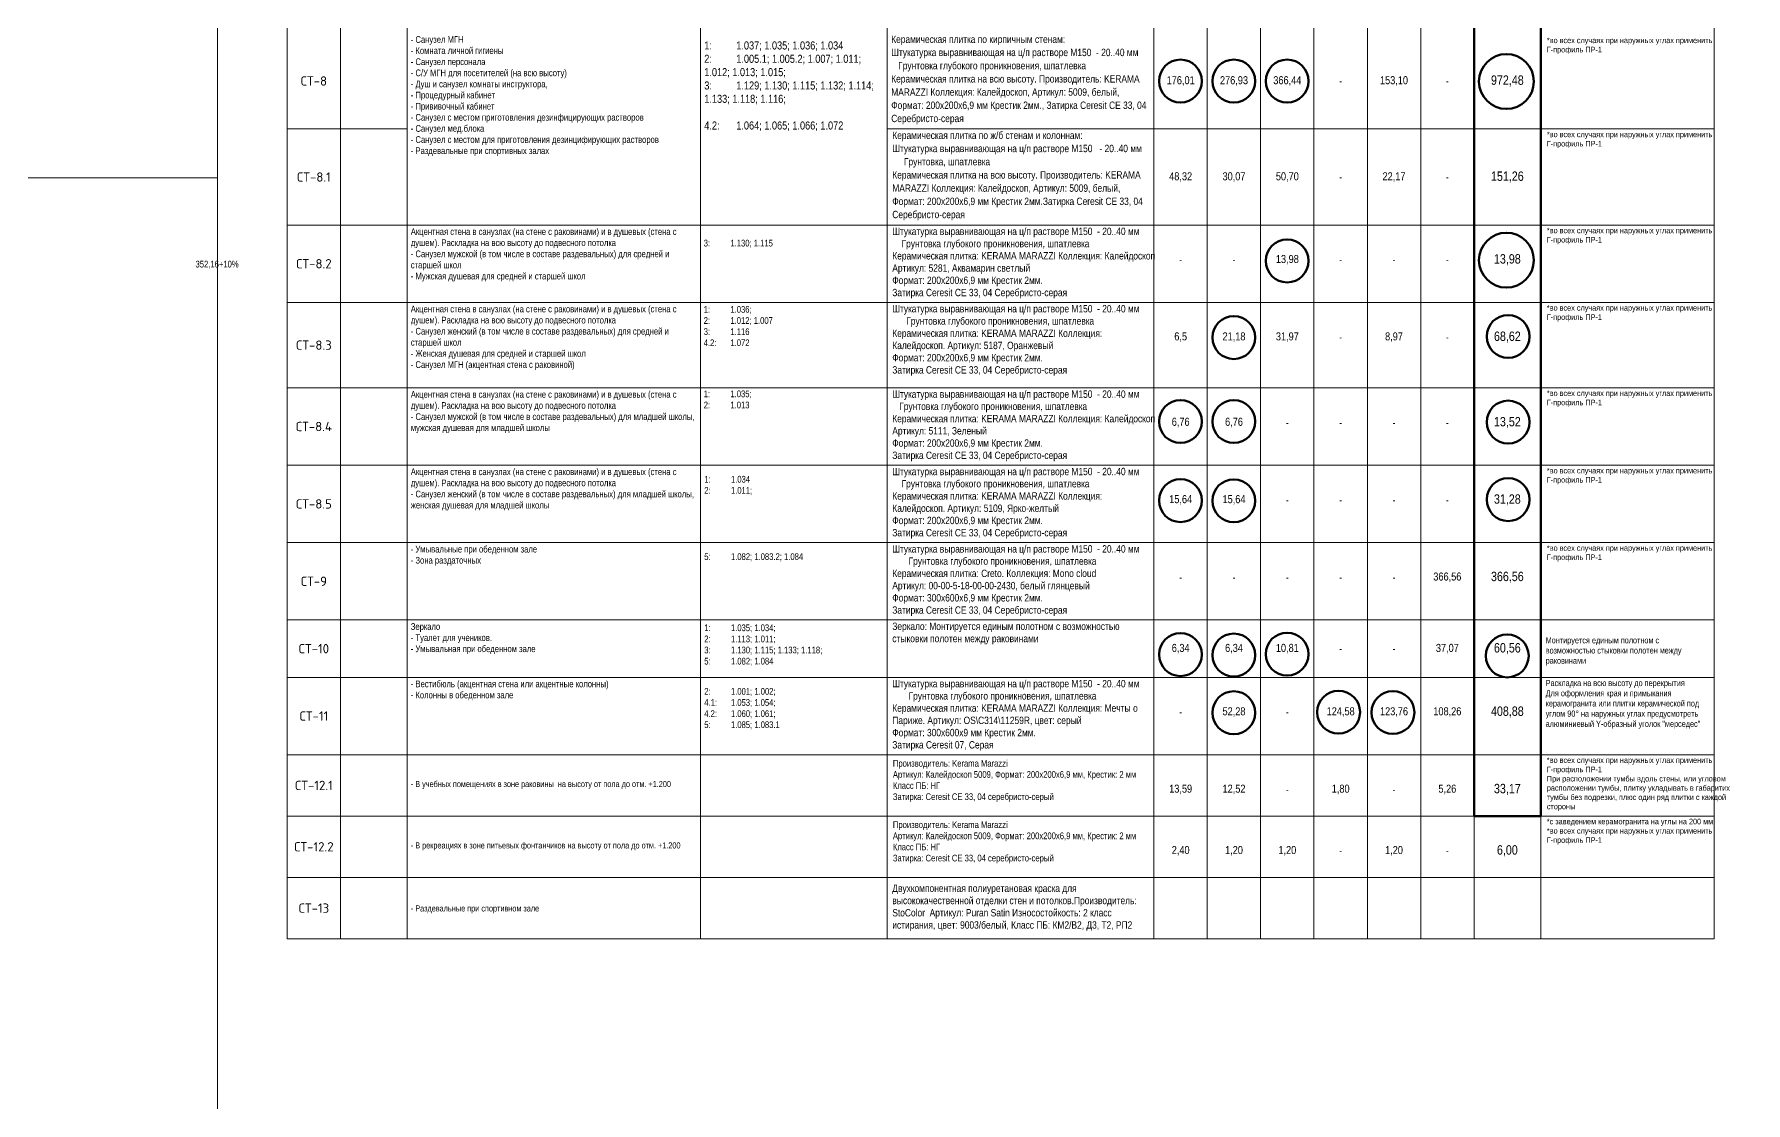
# Model space of a CAD drawing. Header units: millimetres. Extents: x -328335 to 1460319, y -208171 to 164069.
# Drawn here: x -139084 to -74905, y -140977 to -100933 of the extents above; entities that cross this region are included whole.
import ezdxf

# ---------------------------------------------------------------- set-up
doc = ezdxf.new("R2010")
doc.units = ezdxf.units.MM
doc.header["$LTSCALE"] = 0.5
doc.layers.get('Defpoints').update_dxf_attribs({"color": 140})
for name, color, linetype, lineweight in [('АИ_Стены_марка', 7, 'Continuous', 9), ('АИ_Таблица', 7, 'Continuous', 13), ('АИ_Текст', 7, 'Continuous', 13)]:
    doc.layers.add(name, color=color, linetype=linetype, lineweight=lineweight)
doc.layers.add('АР_Делит', color=120, linetype='Continuous', lineweight=0, plot=False)
doc.layers.add('ИЗМ_23.04.25', color=230, linetype='Continuous', plot=False)
doc.styles.add('Isocpeur3', font='isocpeur.ttf')
doc.styles.add('style1', font='ARIALN.TTF')

msp = doc.modelspace()

# ---------------------------------------------------------------- linework, layer by layer
at = {"layer": 'Defpoints', "lineweight": 90}
msp.add_lwpolyline([(-85095.701, -71984.15), (-82595.701, -71984.15), (-82595.701, -130234.15), (-85095.701, -130234.15)], close=True, dxfattribs=at)
at = {"layer": 'АИ_Таблица'}
for p, q in [((-97095.701, -69384.15), (-97095.701, -134834.15)), ((-82595.701, -69384.15), (-82595.701, -134834.15)), ((-127595.701, -70684.15), (-127595.701, -134834.15)), ((-125095.701, -70684.15), (-125095.701, -134834.15)), ((-114095.701, -70684.15), (-114095.701, -134834.15)), ((-107095.701, -70684.15), (-107095.701, -134834.15)), ((-95095.701, -70684.15), (-95095.701, -134834.15)), ((-93095.701, -70684.15), (-93095.701, -134834.15)), ((-91095.701, -70684.15), (-91095.701, -134834.15)), ((-89095.701, -70684.15), (-89095.701, -134834.15)), ((-87095.701, -70684.15), (-87095.701, -134834.15)), ((-85095.701, -70684.15), (-85095.701, -134834.15)), ((-129595.701, -104484.15), (-125095.701, -104484.15)), ((-107095.701, -104484.15), (-76095.701, -104484.15)), ((-129595.701, -108084.15), (-76095.701, -108084.15)), ((-129595.701, -110984.15), (-76095.701, -110984.15)), ((-129595.701, -114184.15), (-76095.701, -114184.15)), ((-129595.701, -117084.15), (-76095.701, -117084.15)), ((-129595.701, -119984.15), (-76095.701, -119984.15)), ((-129595.701, -122884.15), (-76095.701, -122884.15)), ((-129595.701, -125034.15), (-76095.701, -125034.15)), ((-129595.701, -127934.15), (-76095.701, -127934.15)), ((-129595.701, -130234.15), (-76095.701, -130234.15)), ((-129595.701, -132534.15), (-76095.701, -132534.15)), ((-129595.701, -134834.15), (-76095.701, -134834.15))]:
    msp.add_line(p, q, dxfattribs=at)
at = {"layer": 'АИ_Таблица', "lineweight": 20}
msp.add_lwpolyline([(-129595.701, -69384.15), (-76095.701, -69384.15), (-76095.701, -134834.15), (-129595.701, -134834.15)], close=True, dxfattribs=at)
at = {"layer": 'АР_Делит'}
msp.add_lwpolyline([(-132213.713, -64293.844), (-257380.551, -64293.844), (-257380.551, -205994.742), (-132213.713, -205994.742)], close=True, dxfattribs=at)
at = {"layer": 'АР_Делит', "lineweight": 0}
msp.add_lwpolyline([(-132213.713, -64293.844), (228906.764, -64293.844), (228906.764, -205994.742), (-132213.713, -205994.742)], close=True, dxfattribs=at)
at = {"layer": 'АР_Делит'}
msp.add_lwpolyline([(-132213.713, -106311.28), (-198927.466, -106311.28), (-198927.466, -187525.711)], dxfattribs=at)
at = {"layer": 'ИЗМ_23.04.25', "lineweight": 50, "transparency": 33554653}
for centre, radius in [((-96102.413, -102687.434), 803.909), ((-94102.413, -102687.434), 803.909), ((-92102.413, -102687.434), 803.909), ((-83880.55, -102705.272), 1028.566), ((-83880.55, -109401.276), 1028.566), ((-92102.413, -109428.082), 803.909), ((-94102.413, -112300.322), 803.909), ((-83815.473, -112259.604), 803.909), ((-96102.413, -115446.731), 803.909), ((-94102.413, -115446.731), 803.909), ((-83815.473, -115468.55), 803.909), ((-96102.413, -118409.286), 803.909), ((-94102.413, -118418.223), 803.909), ((-83815.473, -118374.473), 803.909), ((-96102.413, -124182.185), 803.909), ((-94102.413, -124200.114), 803.909), ((-92102.413, -124164.256), 803.909), ((-83849.66, -124230.286), 803.909), ((-94102.413, -126360.821), 803.909), ((-90173.674, -126340.531), 803.909), ((-88135.301, -126351.756), 803.909)]:
    msp.add_circle(centre, radius, dxfattribs=at)

# ---------------------------------------------------------------- texts
at = {"layer": 'АИ_Стены_марка', "color": 0, "char_height": 350, "width": 2000, "attachment_point": 5, "style": 'Isocpeur3'}
for s, insert in [('СТ-8', (-128595.701, -102684.15)), ('СТ-8.1', (-128595.701, -106284.15)), ('СТ-8.2', (-128595.701, -109534.15)), ('СТ-8.3', (-128595.701, -112584.15)), ('СТ-8.4', (-128595.701, -115634.15)), ('СТ-8.5', (-128595.701, -118534.15)), ('СТ-9', (-128595.701, -121434.15)), ('СТ-10', (-128595.701, -123959.15)), ('СТ-11', (-128595.701, -126484.15)), ('СТ-12.1', (-128595.701, -129084.15)), ('СТ-12.2', (-128595.701, -131384.15)), ('СТ-13', (-128595.701, -133684.15))]:
    msp.add_mtext(s, dxfattribs=dict(at, insert=insert))
at = {"layer": 'АИ_Текст', "color": 0, "attachment_point": 1, "style": 'style1'}
for s, insert, char_height, width in [('- Санузел МГН\\P- Комната личной гигиены \\P- Санузел персонала\\P- С/У МГН для посетителей (на всю высоту)\\P- Душ и санузел комнаты инструктора,  \\P- Процедурный кабинет\\P- Прививочный кабинет\\P- Санузел с местом приготовления дезинфицирующих растворов\\P- Санузел мед.блока\\P- Санузел с местом для приготовления дезинцифирующих растворов\\P- Раздевальные при спортивных залах', (-124963.851, -101004.56), 250, 10868.15031), ('1: ^I1.037; 1.035; 1.036; 1.034 \\P2: ^I1.005.1; 1.005.2; 1.007; 1.011; 1.012; 1.013; 1.015; \\P3: ^I1.129; 1.130; 1.115; 1.132; 1.114; 1.133; 1.118; 1.116;\\P\\P4.2: ^I1.064; 1.065; 1.066; 1.072', (-113958.851, -101202.398), 300, 6728.62921), ('\\pxa0.66667,sm1.07917;{\\H0.91667x;\\C256;Керамическая плитка по кирпичным стенам:                    Штукатурка выравнивающая на ц/п растворе М150  - 20..40 мм           Грунтовка глубокого проникновения, шпатлевка          \\A1;Керамическая плитка на всю высоту. Производитель: KERAMA MARAZZI Коллекция: Калейдоскоп, Артикул: 5009, белый,   Формат: 200х200х6,9 мм Крестик 2мм., Затирка Ceresit СE 33, 04 Cеребристо-серая}', (-106948.634, -100982.622), 300, 9892.36988), ('\\pxl0.175,b0.25,sm1;{\\H0.83333x;\\C256;*во всех случаях при наружных углах применить Г-профиль ПР-1}', (-82408.483, -101057.622), 250, 6138.18383), ('\\pxa0.66667,sm1.07917;{\\H0.91667x;\\C256;Керамическая плитка по ж/б стенам и колоннам:              Штукатурка выравнивающая на ц/п растворе М150   - 20..40 мм           Грунтовка, шпатлевка                                                    \\A1;Керамическая плитка на всю высоту. Производитель: KERAMA MARAZZI Коллекция: Калейдоскоп, Артикул: 5009, белый,  Формат: 200х200х6,9 мм Крестик 2мм.Затирка Ceresit СE 33, 04 Cеребристо-серая}', (-106908.483, -104582.622), 300, 9812.7815), ('\\pxl0.175,b0.25,sm1;{\\H0.83333x;\\C256;*во всех случаях при наружных углах применить Г-профиль ПР-1}', (-82408.483, -104582.622), 250, 6138.18383), ('Акцентная стена в санузлах (на стене с раковинами) и в душевых (стена с душем). Раскладка на всю высоту до подвесного потолка \\P- Санузел мужской (в том числе в составе раздевальных) для средней и старшей школ\\P- Мужская душевая для средней и старшей школ', (-124963.851, -108204.56), 250, 10868.15031), ('{\\H0.91667x;\\C256;Штукатурка выравнивающая на ц/п растворе М150  - 20..40 мм           Грунтовка глубокого проникновения, шпатлевка \\A1;\\PКерамическая плитка: KERAMA MARAZZI Коллекция: Калейдоскоп\\PАртикул: 5281, Аквамарин светлый\\PФормат: 200х200х6,9 мм Крестик 2мм.          \\PЗатирка Ceresit СE 33, 04 Cеребристо-серая}', (-106908.483, -108182.622), 300, 9846.10352), ('\\pxl0.175,b0.25,sm1;{\\H0.83333x;\\C256;*во всех случаях при наружных углах применить Г-профиль ПР-1}', (-82408.483, -108182.622), 250, 6138.18383), ('\\P3:  ^I1.130; 1.115', (-113979.217, -108219.141), 250, 6728.62921), ('Акцентная стена в санузлах (на стене с раковинами) и в душевых (стена с душем). Раскладка на всю высоту до подвесного потолка \\P- Санузел женский (в том числе в составе раздевальных) для средней и старшей школ\\P- Женская душевая для средней и старшей школ\\P- Санузел МГН (акцентная стена с раковиной)', (-124963.851, -111104.56), 250, 10637.03142), ('1: ^I1.036; \\P2:  ^I1.012; 1.007\\P3: ^I1.116\\P4.2:  ^I1.072', (-113979.217, -111119.141), 250, 6728.62921), ('{\\H0.91667x;\\C256;Штукатурка выравнивающая на ц/п растворе М150  - 20..40 мм           Грунтовка глубокого проникновения, шпатлевка \\A1;\\PКерамическая плитка: KERAMA MARAZZI Коллекция: Калейдоскоп. Артикул: 5187, Оранжевый\\PФормат: 200х200х6,9 мм Крестик 2мм.          \\PЗатирка Ceresit СE 33, 04 Cеребристо-серая}', (-106908.483, -111082.622), 300, 9612.80461), ('\\pxl0.175,b0.25,sm1;{\\H0.83333x;\\C256;*во всех случаях при наружных углах применить Г-профиль ПР-1}', (-82408.483, -111082.622), 250, 6138.18383), ('Акцентная стена в санузлах (на стене с раковинами) и в душевых (стена с душем). Раскладка на всю высоту до подвесного потолка \\P- Санузел мужской (в том числе в составе раздевальных) для младшей школы, мужская душевая для младшей школы', (-124963.851, -114304.56), 250, 10637.27232), ('1: ^I1.035; \\P2:  ^I1.013', (-113979.217, -114285.205), 250, 6728.62921), ('{\\H0.91667x;\\C256;Штукатурка выравнивающая на ц/п растворе М150  - 20..40 мм           Грунтовка глубокого проникновения, шпатлевка \\A1;\\PКерамическая плитка: KERAMA MARAZZI Коллекция: Калейдоскоп\\PАртикул: 5111, Зеленый\\PФормат: 200х200х6,9 мм Крестик 2мм.          \\PЗатирка Ceresit СE 33, 04 Cеребристо-серая}', (-106908.483, -114282.622), 300, 9873.46508), ('\\pxl0.175,b0.25,sm1;{\\H0.83333x;\\C256;*во всех случаях при наружных углах применить Г-профиль ПР-1}', (-82408.483, -114282.622), 250, 6138.18383), ('Акцентная стена в санузлах (на стене с раковинами) и в душевых (стена с душем). Раскладка на всю высоту до подвесного потолка \\P- Санузел женский (в том числе в составе раздевальных) для младшей школы, женская душевая для младшей школы', (-124963.851, -117204.56), 250, 10868.15031), ('{\\H0.91667x;\\C256;Штукатурка выравнивающая на ц/п растворе М150  - 20..40 мм           Грунтовка глубокого проникновения, шпатлевка \\A1;\\PКерамическая плитка: KERAMA MARAZZI Коллекция: \\PКалейдоскоп. Артикул: 5109, Ярко-желтый\\PФормат: 200х200х6,9 мм Крестик 2мм.          \\PЗатирка Ceresit СE 33, 04 Cеребристо-серая}', (-106908.483, -117182.622), 300, 9816.02247), ('\\pxl0.175,b0.25,sm1;{\\H0.83333x;\\C256;*во всех случаях при наружных углах применить Г-профиль ПР-1}', (-82408.483, -117182.622), 250, 6138.18383), ('1:  ^I1.034 \\P2:   ^I1.011;', (-113958.851, -117484.741), 250, 6620.97974), ('- Умывальные при обеденном зале\\P- Зона раздаточных', (-124963.851, -120104.56), 250, 10868.15031), ('5: ^I1.082; 1.083.2; 1.084', (-113958.851, -120384.741), 250, 6620.97974), ('{\\H0.91667x;\\C256;Штукатурка выравнивающая на ц/п растворе М150  - 20..40 мм           Грунтовка глубокого проникновения, шпатлевка \\A1;\\PКерамическая плитка: Creto. Коллекция: Mono cloud\\PАртикул: 00-00-5-18-00-00-2430, белый глянцевый\\PФормат: 300х600х6,9 мм Крестик 2мм.       \\PЗатирка Ceresit СE 33, 04 Cеребристо-серая}', (-106908.483, -120082.622), 300, 9567.88168), ('\\pxl0.175,b0.25,sm1;{\\H0.83333x;\\C256;*во всех случаях при наружных углах применить Г-профиль ПР-1}', (-82408.483, -120082.622), 250, 6138.18383), ('Зеркало \\P- Туалет для учеников. \\P- Умывальная при обеденном зале', (-124963.851, -123004.56), 250, 10868.15031), ('1: ^I1.035; 1.034; \\P2: ^I1.113; 1.011;\\P3: ^I1.130; 1.115; 1.133; 1.118;\\P5: ^I1.082; 1.084', (-113958.851, -123051.876), 250, 6620.97974), ('\\A1;{\\H0.91667x;\\C256;Зеркало: Монтируется единым полотном с возможностью стыковки полотен между раковинами}', (-106908.483, -122982.622), 300, 9567.88168), ('\\A1;{\\H0.91667x;\\C256;Монтируется единым полотном с возможностью стыковки полотен между раковинами}', (-82408.483, -123529.166), 250, 5928.0745), ('- Вестибюль (акцентная стена или акцентные колонны)\\P- Колонны в обеденном зале', (-124963.851, -125154.56), 250, 10868.15031), ('{\\H0.91667x;\\C256;Штукатурка выравнивающая на ц/п растворе М150  - 20..40 мм           Грунтовка глубокого проникновения, шпатлевка \\A1;\\PКерамическая плитка: KERAMA MARAZZI Коллекция: Мечты о Париже. Артикул: OS\\\\C314\\\\11259R, цвет: серый\\PФормат: 300х600х9 мм Крестик 2мм.          \\PЗатирка Ceresit 07, Cерая}', (-106908.483, -125132.622), 300, 9567.88168), ('\\A1;{\\H0.91667x;\\C256;Раскладка на всю высоту до перекрытия\\PДля оформления края и примыкания керамогранита или плитки керамической под углом 90° на наружных углах предусмотреть алюминиевый Y-образный уголок "мерседес"}', (-82408.483, -125132.622), 250, 6138.18383), ('2: ^I1.001; 1.002;\\P4.1: ^I1.053; 1.054;\\P4.2: ^I1.060; 1.061;\\P5: ^I1.085; 1.083.1', (-113958.851, -125434.741), 250, 6620.97974), ('\\pxl0.16667,se0.95417;{\\C256;Производитель: Kerama Marazzi\\P\\pb0.25,sm1;Артикул: Калейдоскоп 5009, Формат: 200х200х6,9 мм, Крестик: 2 мм\\PКласс ПБ: НГ\\PЗатирка: Ceresit СЕ 33, 04 серебристо-серый}', (-106928.319, -128131.773), 250, 9567.88168), ('\\pxl0.175,b0.25,sm1;{\\H0.83333x;\\C256;*во всех случаях при наружных углах применить  Г-профиль ПР-1\\PПри расположении тумбы вдоль стены, или угловом расположении тумбы, плитку укладывать в габаритих тумбы без подрезки, плюс один ряд плитки с каждой стороны}', (-82408.483, -128032.622), 250, 6138.18383), ('\\A1;{\\H0.91667x;\\C256;- В учебных помещениях в зоне раковины  на высоту от пола до отм. +1.200 }', (-124963.851, -128917.174), 250, 10868.15031), ('\\pxl0.16667,se0.95417;{\\C256;Производитель: Kerama Marazzi\\P\\pb0.25,sm1;Артикул: Калейдоскоп 5009, Формат: 200х200х6,9 мм, Крестик: 2 мм\\PКласс ПБ: НГ\\PЗатирка: Ceresit СЕ 33, 04 серебристо-серый}', (-106928.319, -130431.773), 250, 9567.88168), ('\\pxl0.175,b0.25,sm1;{\\H0.83333x;\\C256;*с заведением керамогранита на углы на 200 мм\\P*во всех случаях при наружных углах применить  Г-профиль ПР-1}', (-82408.483, -130332.622), 250, 6138.18383), ('\\A1;{\\H0.91667x;\\C256;- В рекреациях в зоне питьевых фонтанчиков на высоту от пола до отм. +1.200}', (-124963.851, -131217.174), 250, 10868.15031), ('\\A1;{\\H0.91667x;\\C256;Двухкомпонентная полиуретановая краска для высококачественной отделки стен и потолков.Производитель: StoColor  Артикул: Puran Satin Износостойкость: 2 класс истирания, цвет: 9003/белый, Класс ПБ: КМ2/В2, Д3, Т2, РП2}', (-106908.483, -132801.328), 300, 9567.88168), ('\\A1;{\\H0.91667x;\\C256;\\P- Раздевальные при спортивном зале}', (-124963.851, -133195.789), 250, 10868.15031)]:
    msp.add_mtext(s, dxfattribs=dict(at, insert=insert, char_height=char_height, width=width))
at = {"layer": 'АИ_Текст', "color": 5, "attachment_point": 5, "style": 'style1'}
for s, insert, char_height, width in [('176,01', (-96095.701, -102684.15), 300, 2000), ('276,93', (-94095.701, -102684.15), 300, 2000), ('366,44', (-92095.701, -102684.15), 300, 2000), ('972,48', (-83845.701, -102684.15), 350, 2500), ('48,32', (-96095.701, -106284.15), 300, 2000), ('30,07', (-94095.701, -106284.15), 300, 2000), ('50,70', (-92095.701, -106284.15), 300, 2000), ('13,98', (-92095.701, -109384.15), 300, 2000), ('6,5', (-96095.701, -112284.15), 300, 2000), ('21,18', (-94095.701, -112284.15), 300, 2000), ('31,97', (-92095.701, -112284.15), 300, 2000), ('6,76', (-96095.701, -115484.15), 300, 2000), ('6,76', (-94095.701, -115484.15), 300, 2000), ('15,64', (-96095.701, -118384.15), 300, 2000), ('15,64', (-94095.701, -118384.15), 300, 2000), ('31,28', (-83845.701, -118384.15), 350, 2500), ('6,34', (-96095.701, -123959.15), 300, 2000), ('6,34', (-94095.701, -123959.15), 300, 2000), ('10,81', (-92095.701, -123959.15), 300, 2000), ('408,88', (-83845.701, -126334.15), 350, 2500), ('13,59', (-96095.701, -129234.15), 300, 2000), ('12,52', (-94095.701, -129234.15), 300, 2000), ('-', (-92095.701, -129234.15), 300, 2000), ('2,40', (-96095.701, -131534.15), 300, 2000), ('1,20', (-94095.701, -131534.15), 300, 2000), ('1,20', (-92095.701, -131534.15), 300, 2000)]:
    msp.add_mtext(s, dxfattribs=dict(at, insert=insert, char_height=char_height, width=width))
at = {"layer": 'АИ_Текст', "color": 7, "attachment_point": 5, "style": 'style1'}
for s, insert, char_height, width in [('153,10', (-88095.701, -102684.15), 300, 2000), ('-', (-90095.701, -102684.15), 300, 2000), ('-', (-86095.701, -102684.15), 300, 2000), ('-', (-90095.701, -106284.15), 300, 2000), ('22,17', (-88095.701, -106284.15), 300, 2000), ('-', (-86095.701, -106284.15), 300, 2000), ('151,26', (-83845.701, -106284.15), 350, 2500), ('352,16+10%', (-132227.851, -109571.28), 250, 2542.1723), ('-', (-96095.701, -109384.15), 300, 2000), ('-', (-94095.701, -109384.15), 300, 2000), ('-', (-90095.701, -109384.15), 300, 2000), ('-', (-88095.701, -109384.15), 300, 2000), ('-', (-86095.701, -109384.15), 300, 2000), ('13,98', (-83845.701, -109384.15), 350, 2500), ('-', (-90095.701, -112284.15), 300, 2000), ('8,97', (-88095.701, -112284.15), 300, 2000), ('-', (-86095.701, -112284.15), 300, 2000), ('68,62', (-83845.701, -112284.15), 350, 2500), ('-', (-92095.701, -115484.15), 300, 2000), ('-', (-90095.701, -115484.15), 300, 2000), ('-', (-88095.701, -115484.15), 300, 2000), ('-', (-86095.701, -115484.15), 300, 2000), ('13,52', (-83845.701, -115484.15), 350, 2500), ('-', (-92095.701, -118384.15), 300, 2000), ('-', (-90095.701, -118384.15), 300, 2000), ('-', (-88095.701, -118384.15), 300, 2000), ('-', (-86095.701, -118384.15), 300, 2000), ('366,56', (-86095.701, -121284.15), 300, 2000), ('366,56', (-83845.701, -121284.15), 350, 2500), ('-', (-96095.701, -121284.15), 300, 2000), ('-', (-94095.701, -121284.15), 300, 2000), ('-', (-92095.701, -121284.15), 300, 2000), ('-', (-90095.701, -121284.15), 300, 2000), ('-', (-88095.701, -121284.15), 300, 2000), ('37,07', (-86095.701, -123959.15), 300, 2000), ('60,56', (-83845.701, -123959.15), 350, 2500), ('-', (-90095.701, -123959.15), 300, 2000), ('-', (-88095.701, -123959.15), 300, 2000), ('-', (-96095.701, -126334.15), 300, 2000), ('52,28', (-94095.701, -126334.15), 300, 2000), ('-', (-92095.701, -126334.15), 300, 2000), ('124,58', (-90095.701, -126334.15), 300, 2000), ('123,76', (-88095.701, -126334.15), 300, 2000), ('108,26', (-86095.701, -126334.15), 300, 2000), ('1,80', (-90095.701, -129234.15), 300, 2000), ('-', (-88095.701, -129234.15), 300, 2000), ('5,26', (-86095.701, -129234.15), 300, 2000), ('33,17', (-83845.701, -129234.15), 350, 2500), ('-', (-90095.701, -131534.15), 300, 2000), ('1,20', (-88095.701, -131534.15), 300, 2000), ('-', (-86095.701, -131534.15), 300, 2000), ('6,00', (-83845.701, -131534.15), 350, 2500)]:
    msp.add_mtext(s, dxfattribs=dict(at, insert=insert, char_height=char_height, width=width))

doc.saveas('drawing.dxf')
